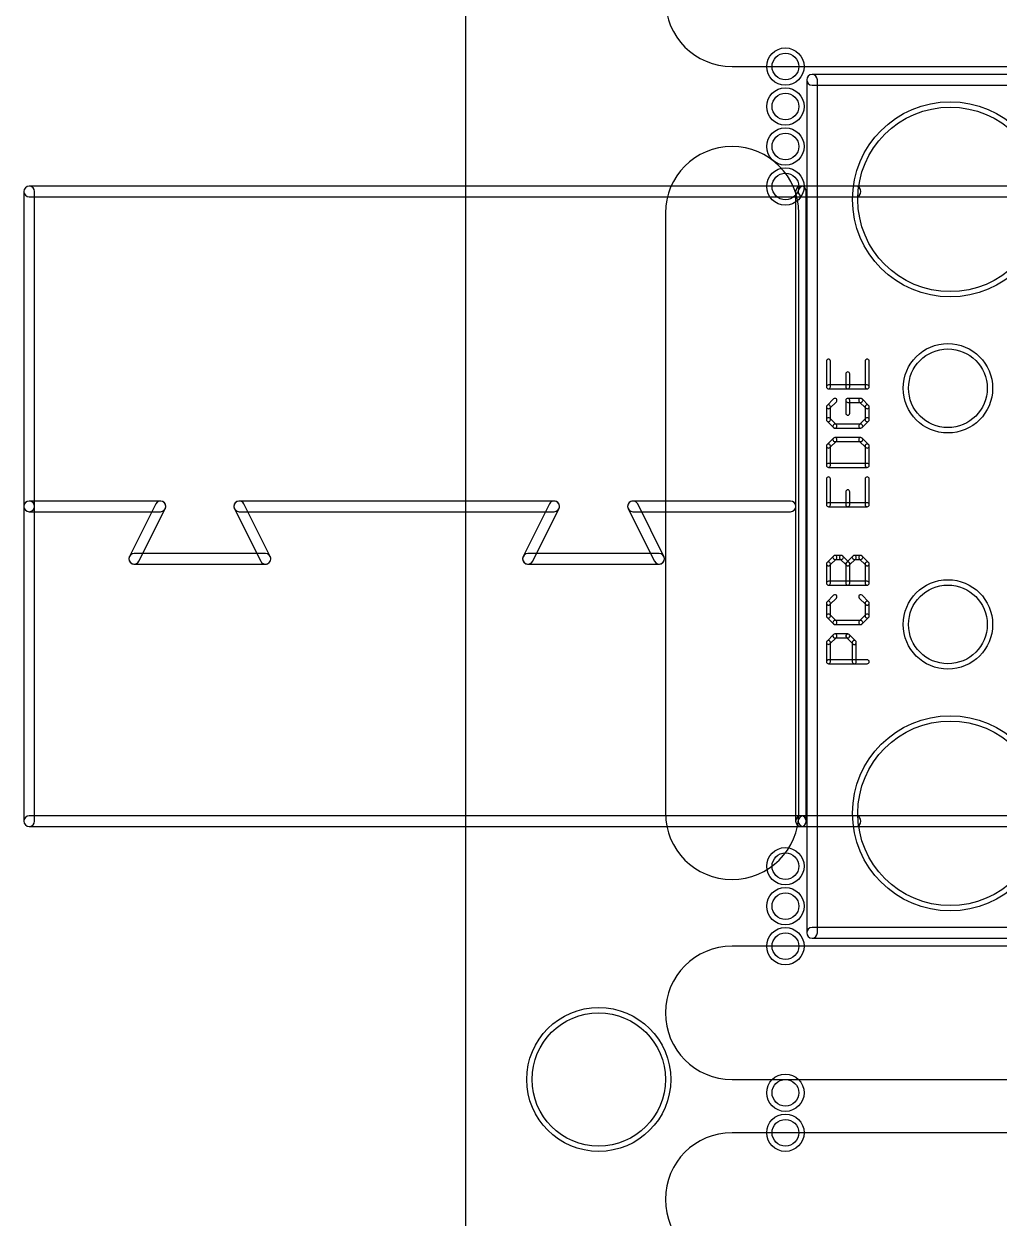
# Model space of a CAD drawing. Extents: x -0.33 to 1.78, y -0.01 to 4.1.
# Drawn here: x -0.331 to 0.4, y 1.796 to 2.692 of the extents above; entities that cross this region are included whole.
import ezdxf

# ---------------------------------------------------------------- set-up
doc = ezdxf.new("R2010")
doc.units = 0
for name, color, linetype in [('1', 22, 'CONTINUOUS'), ('16', 175, 'CONTINUOUS'), ('17', 82, 'CONTINUOUS'), ('20', 7, 'CONTINUOUS'), ('21', 253, 'CONTINUOUS'), ('29', 253, 'CONTINUOUS'), ('30', 253, 'CONTINUOUS'), ('46', 140, 'CONTINUOUS'), ('51', 253, 'CONTINUOUS')]:
    doc.layers.add(name, color=color, linetype=linetype)

# ---------------------------------------------------------------- blocks, each defined once
blk = doc.blocks.new('ROUNDP')
blk.add_circle((0, 0), 0.5)

msp = doc.modelspace()

# ---------------------------------------------------------------- linework, layer by layer
at = {"layer": '1'}
for points in [[(0.26, 2.646), (0.96, 2.646, 1), (0.96, 2.654), (0.26, 2.654, 1)], [(0.264, 2.01), (0.264, 2.65, 1), (0.256, 2.65), (0.256, 2.01, 1)], [(1.06, 2.014), (0.26, 2.014, 1), (0.26, 2.006), (1.06, 2.006, 1)]]:
    msp.add_lwpolyline(points, format="xyb", close=True, dxfattribs=at)
at = {"layer": '16'}
for points in [[(0.26, 2.646), (0.96, 2.646, 1), (0.96, 2.654), (0.26, 2.654, 1)], [(0.264, 2.01), (0.264, 2.65, 1), (0.256, 2.65), (0.256, 2.01, 1)], [(1.06, 2.014), (0.26, 2.014, 1), (0.26, 2.006), (1.06, 2.006, 1)]]:
    msp.add_lwpolyline(points, format="xyb", close=True, dxfattribs=at)
at = {"layer": '20'}
for p, q in [((0, 2.9), (0, 1.8)), ((0, 2), (0, 0.9))]:
    msp.add_line(p, q, dxfattribs=at)
for centre, radius in [((0.24, 2.66), 0.01), ((0.24, 2.63), 0.01), ((0.24, 2.6), 0.01), ((0.24, 2.57), 0.01), ((0.24, 2.06), 0.01), ((0.24, 2.03), 0.01), ((0.24, 2), 0.01), ((0.24, 2), 0.01), ((0.1, 1.9), 0.05), ((0.1, 1.9), 0.05), ((0.24, 1.89), 0.01), ((0.24, 1.86), 0.01)]:
    msp.add_circle(centre, radius, dxfattribs=at)
at = {"layer": '21'}
for points in [[(0.253622, 2.56222), (0.292677, 2.56222, 1), (0.292677, 2.57022), (0.253622, 2.57022, 1)], [(0.292677, 2.09778), (0.253622, 2.09778, 1), (0.253622, 2.08978), (0.292677, 2.08978, 1)]]:
    msp.add_lwpolyline(points, format="xyb", close=True, dxfattribs=at)
at = {"layer": '29'}
for centre, radius in [((0.24, 2.66), 0.014), ((0.24, 2.63), 0.014), ((0.24, 2.6), 0.014), ((0.24, 2.57), 0.014), ((0.24, 2.06), 0.014), ((0.24, 2.03), 0.014), ((0.24, 2), 0.014), ((0.24, 2), 0.014), ((0.1, 1.9), 0.054), ((0.1, 1.9), 0.054), ((0.24, 1.89), 0.014), ((0.24, 1.86), 0.014)]:
    msp.add_circle(centre, radius, dxfattribs=at)
at = {"layer": '30'}
for centre, radius in [((0.24, 2.66), 0.014), ((0.24, 2.63), 0.014), ((0.24, 2.6), 0.014), ((0.24, 2.57), 0.014), ((0.24, 2.06), 0.014), ((0.24, 2.03), 0.014), ((0.24, 2), 0.014), ((0.24, 2), 0.014), ((0.1, 1.9), 0.054), ((0.1, 1.9), 0.054), ((0.24, 1.89), 0.014), ((0.24, 1.86), 0.014)]:
    msp.add_circle(centre, radius, dxfattribs=at)
at = {"layer": '46'}
for points in [[(0.2, 2.66), (0.7, 2.66, 1), (0.7, 2.76), (0.2, 2.76, 1)], [(0.15, 2.55), (0.15, 2.1, 1), (0.25, 2.1), (0.25, 2.55, 1)], [(0.2, 1.9), (0.7, 1.9, 1), (0.7, 2), (0.2, 2, 1)], [(0.2, 1.76), (0.7, 1.76, 1), (0.7, 1.86), (0.2, 1.86, 1)]]:
    msp.add_lwpolyline(points, format="xyb", close=True, dxfattribs=at)
at = {"layer": '51'}
for points in [[(-0.327087, 2.56222), (0.409134, 2.56222, 1), (0.409134, 2.57022), (-0.327087, 2.57022, 1)], [(-0.323087, 2.33), (-0.323087, 2.56622, 1), (-0.331087, 2.56622), (-0.331087, 2.33, 1)], [(0.255654, 2.09378), (0.255654, 2.56622, 1), (0.247654, 2.56622), (0.247654, 2.09378, 1)], [(0.27081, 2.438996), (0.27081, 2.419646, 1), (0.27381, 2.419646), (0.27381, 2.438996, 1)], [(0.302835, 2.419646), (0.302835, 2.438996, 1), (0.299835, 2.438996), (0.299835, 2.419646, 1)], [(0.288322, 2.419646), (0.288322, 2.429321, 1), (0.285322, 2.429321), (0.285322, 2.419646, 1)], [(0.27231, 2.418146), (0.301335, 2.418146, 1), (0.301335, 2.421146), (0.27231, 2.421146, 1)], [(0.276087, 2.410591), (0.271249, 2.405754, 1), (0.273371, 2.403632), (0.278208, 2.40847, 1)], [(0.296497, 2.411031), (0.286822, 2.411031, 1), (0.286822, 2.408031), (0.296497, 2.408031, 1)], [(0.285322, 2.409531), (0.285322, 2.399856, 1), (0.288322, 2.399856), (0.288322, 2.409531, 1)], [(0.302395, 2.405754), (0.297558, 2.410591, 1), (0.295437, 2.40847), (0.300274, 2.403633, 1)], [(0.27081, 2.404693), (0.27081, 2.395018, 1), (0.27381, 2.395018), (0.27381, 2.404693, 1)], [(0.302835, 2.395018), (0.302835, 2.404693, 1), (0.299835, 2.404693), (0.299835, 2.395018, 1)], [(0.271249, 2.393958), (0.276087, 2.38912, 1), (0.278208, 2.391242), (0.273371, 2.396079, 1)], [(0.297558, 2.38912), (0.302395, 2.393958, 1), (0.300274, 2.396079), (0.295437, 2.391242, 1)], [(0.277147, 2.388681), (0.296497, 2.388681, 1), (0.296497, 2.391681), (0.277147, 2.391681, 1)], [(0.276087, 2.381126), (0.271249, 2.376289, 1), (0.273371, 2.374167), (0.278208, 2.379005, 1)], [(0.27081, 2.375228), (0.27081, 2.360716, 1), (0.27381, 2.360716), (0.27381, 2.375228, 1)], [(0.296497, 2.381565), (0.277147, 2.381565, 1), (0.277147, 2.378565), (0.296497, 2.378565, 1)], [(0.302395, 2.376289), (0.297558, 2.381126, 1), (0.295437, 2.379005), (0.300274, 2.374167, 1)], [(0.302835, 2.360716), (0.302835, 2.375228, 1), (0.299835, 2.375228), (0.299835, 2.360716, 1)], [(0.27231, 2.359216), (0.301335, 2.359216, 1), (0.301335, 2.362216), (0.27231, 2.362216, 1)], [(0.27081, 2.3506), (0.27081, 2.33125, 1), (0.27381, 2.33125), (0.27381, 2.3506, 1)], [(0.302835, 2.33125), (0.302835, 2.3506, 1), (0.299835, 2.3506), (0.299835, 2.33125, 1)], [(0.288322, 2.33125), (0.288322, 2.340925, 1), (0.285322, 2.340925), (0.285322, 2.33125, 1)], [(-0.323087, 2.09378), (-0.323087, 2.33, 1), (-0.331087, 2.33), (-0.331087, 2.09378, 1)], [(-0.327087, 2.326), (-0.228661, 2.326, 1), (-0.228661, 2.334), (-0.327087, 2.334, 1)], [(-0.232239, 2.331789), (-0.251924, 2.292419, 1), (-0.244769, 2.288841), (-0.225084, 2.328211, 1)], [(-0.146344, 2.292419), (-0.166029, 2.331789, 1), (-0.173184, 2.328211), (-0.153499, 2.288841, 1)], [(-0.169606, 2.326), (0.066614, 2.326, 1), (0.066614, 2.334), (-0.169606, 2.334, 1)], [(0.063036, 2.331789), (0.043351, 2.292419, 1), (0.050507, 2.288841), (0.070192, 2.328211, 1)], [(0.125669, 2.326), (0.24378, 2.326, 1), (0.24378, 2.334), (0.125669, 2.334, 1)], [(0.148932, 2.292419), (0.129247, 2.331789, 1), (0.122092, 2.328211), (0.141777, 2.288841, 1)], [(0.27231, 2.32975), (0.301335, 2.32975, 1), (0.301335, 2.33275), (0.27231, 2.33275, 1)], [(-0.248346, 2.28663), (-0.149921, 2.28663, 1), (-0.149921, 2.29463), (-0.248346, 2.29463, 1)], [(0.046929, 2.28663), (0.145354, 2.28663, 1), (0.145354, 2.29463), (0.046929, 2.29463, 1)], [(0.273371, 2.285772), (0.278208, 2.290609, 1), (0.276087, 2.292731), (0.271249, 2.287893, 1)], [(0.27381, 2.27232), (0.27381, 2.286832, 1), (0.27081, 2.286832), (0.27081, 2.27232, 1)], [(0.277147, 2.29017), (0.281985, 2.29017, 1), (0.281985, 2.29317), (0.277147, 2.29317, 1)], [(0.280924, 2.290609), (0.285762, 2.285772, 1), (0.287883, 2.287893), (0.283046, 2.292731, 1)], [(0.288322, 2.27232), (0.288322, 2.286832, 1), (0.285322, 2.286832), (0.285322, 2.27232, 1)], [(0.287883, 2.285772), (0.29272, 2.290609, 1), (0.290599, 2.292731), (0.285762, 2.287893, 1)], [(0.29166, 2.29017), (0.296497, 2.29017, 1), (0.296497, 2.29317), (0.29166, 2.29317, 1)], [(0.295437, 2.290609), (0.300274, 2.285772, 1), (0.302395, 2.287893), (0.297558, 2.292731, 1)], [(0.299835, 2.286832), (0.299835, 2.27232, 1), (0.302835, 2.27232), (0.302835, 2.286832, 1)], [(0.301335, 2.27382), (0.27231, 2.27382, 1), (0.27231, 2.27082), (0.301335, 2.27082, 1)], [(0.276087, 2.263265), (0.271249, 2.258428, 1), (0.273371, 2.256307), (0.278208, 2.261144, 1)], [(0.27081, 2.257367), (0.27081, 2.247692, 1), (0.27381, 2.247692), (0.27381, 2.257367, 1)], [(0.302395, 2.258428), (0.297558, 2.263265, 1), (0.295437, 2.261144), (0.300274, 2.256307, 1)], [(0.302835, 2.247692), (0.302835, 2.257367, 1), (0.299835, 2.257367), (0.299835, 2.247692, 1)], [(0.271249, 2.246632), (0.276087, 2.241794, 1), (0.278208, 2.243916), (0.273371, 2.248753, 1)], [(0.297558, 2.241794), (0.302395, 2.246632, 1), (0.300274, 2.248753), (0.295437, 2.243916, 1)], [(0.277147, 2.241355), (0.296497, 2.241355, 1), (0.296497, 2.244355), (0.277147, 2.244355, 1)], [(0.273371, 2.226841), (0.278208, 2.231679, 1), (0.276087, 2.2338), (0.271249, 2.228963, 1)], [(0.277147, 2.23124), (0.286822, 2.23124, 1), (0.286822, 2.23424), (0.277147, 2.23424, 1)], [(0.285762, 2.231679), (0.290599, 2.226841, 1), (0.29272, 2.228963), (0.287883, 2.2338, 1)], [(0.27381, 2.21339), (0.27381, 2.227902, 1), (0.27081, 2.227902), (0.27081, 2.21339, 1)], [(0.29016, 2.227902), (0.29016, 2.21339, 1), (0.29316, 2.21339), (0.29316, 2.227902, 1)], [(0.301335, 2.21489), (0.27231, 2.21489, 1), (0.27231, 2.21189), (0.301335, 2.21189, 1)], [(0.251654, 2.09778), (-0.327087, 2.09778, 1), (-0.327087, 2.08978), (0.251654, 2.08978, 1)], [(0.409134, 2.09778), (0.251654, 2.09778, 1), (0.251654, 2.08978), (0.409134, 2.08978, 1)]]:
    msp.add_lwpolyline(points, format="xyb", close=True, dxfattribs=at)

# ---------------------------------------------------------------- block references
at = {"layer": '17', "rotation": 90}
for p, xscale, yscale in [((0.363543, 2.560315), 0.138425, 0.138425), ((0.363543, 2.560315), 0.138425, 0.138425), ((0.363543, 2.560315), 0.138425, 0.138425), ((0.363543, 2.560315), 0.138425, 0.138425), ((0.36189, 2.418583), 0.059055, 0.059055), ((0.36189, 2.418583), 0.059055, 0.059055), ((0.36189, 2.418583), 0.059055, 0.059055), ((0.36189, 2.418583), 0.059055, 0.059055), ((0.36189, 2.241417), 0.059055, 0.059055), ((0.36189, 2.241417), 0.059055, 0.059055), ((0.36189, 2.241417), 0.059055, 0.059055), ((0.36189, 2.241417), 0.059055, 0.059055), ((0.363543, 2.099685), 0.138425, 0.138425), ((0.363543, 2.099685), 0.138425, 0.138425), ((0.363543, 2.099685), 0.138425, 0.138425), ((0.363543, 2.099685), 0.138425, 0.138425)]:
    msp.add_blockref('ROUNDP', p, dxfattribs=dict(at, xscale=xscale, yscale=yscale))
at = {"layer": '29', "rotation": 90}
for p, xscale, yscale in [((0.363543, 2.560315), 0.146425, 0.146425), ((0.36189, 2.418583), 0.067055, 0.067055), ((0.36189, 2.241417), 0.067055, 0.067055), ((0.363543, 2.099685), 0.146425, 0.146425)]:
    msp.add_blockref('ROUNDP', p, dxfattribs=dict(at, xscale=xscale, yscale=yscale))
at = {"layer": '30', "rotation": 90}
for p, xscale, yscale in [((0.363543, 2.560315), 0.146425, 0.146425), ((0.36189, 2.418583), 0.067055, 0.067055), ((0.36189, 2.241417), 0.067055, 0.067055), ((0.363543, 2.099685), 0.146425, 0.146425)]:
    msp.add_blockref('ROUNDP', p, dxfattribs=dict(at, xscale=xscale, yscale=yscale))

doc.saveas('drawing.dxf')
